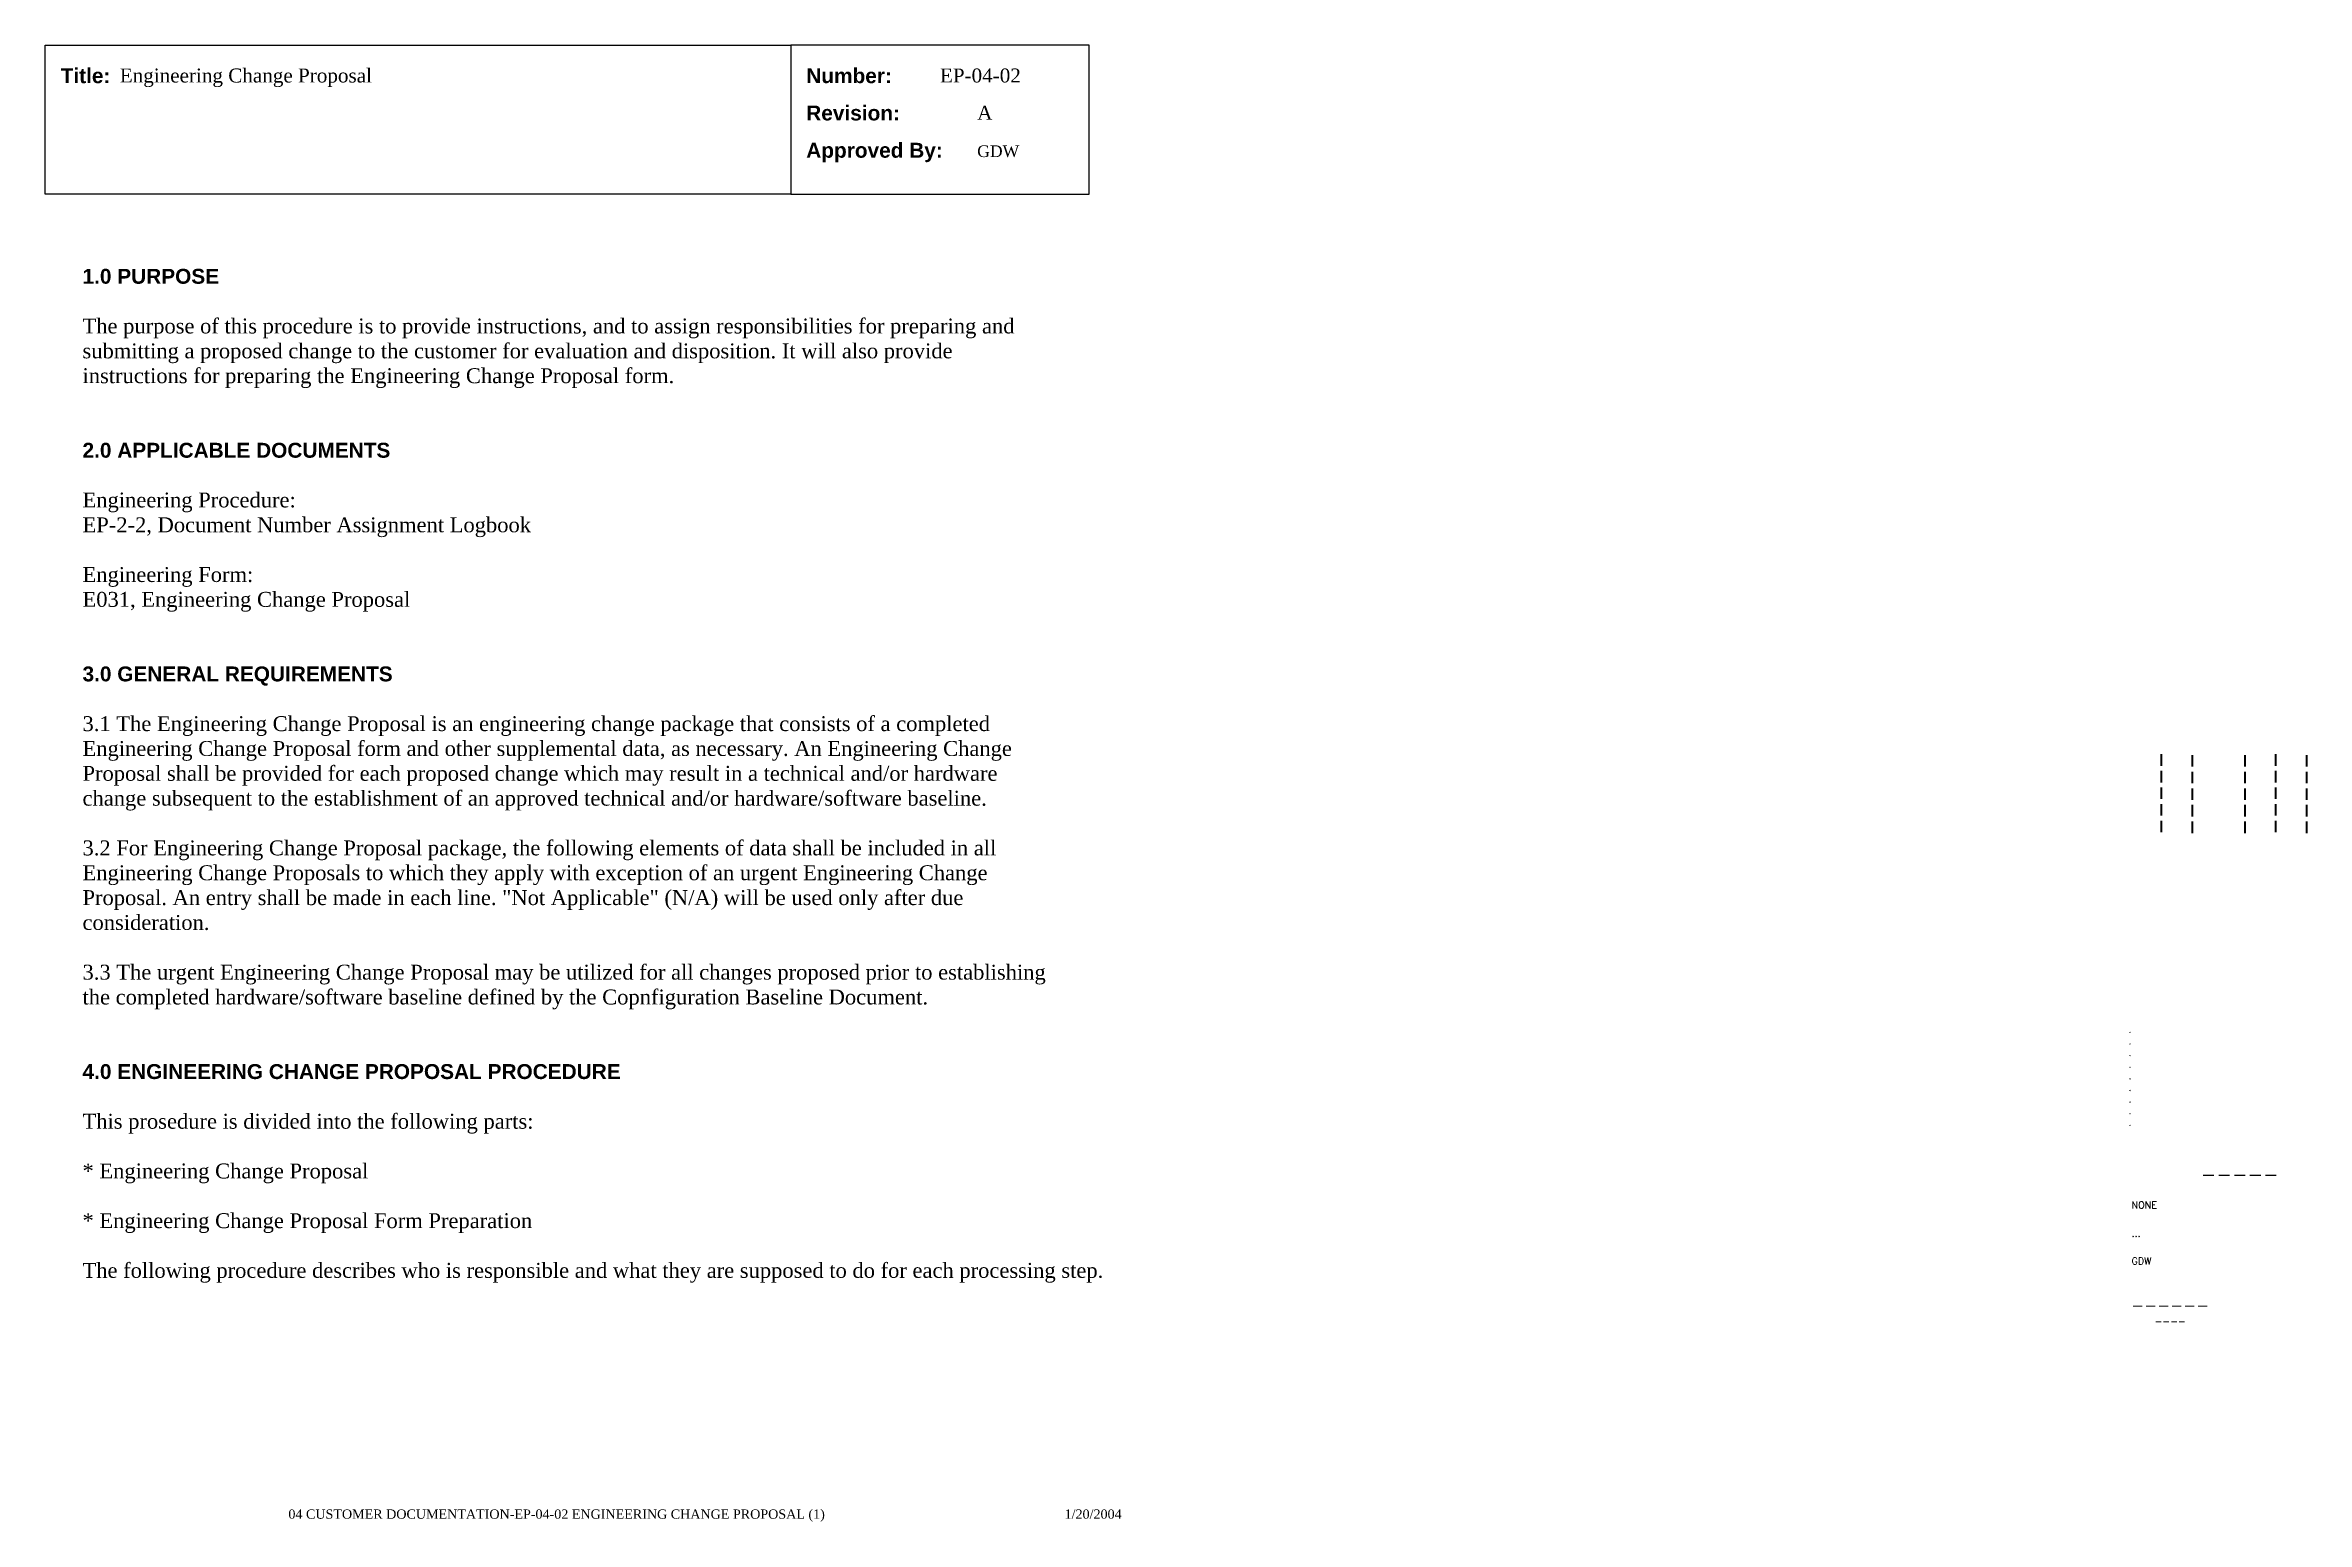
# Paper-space layout 'EP-04-02 Engineering Change Proposal (1)' of a CAD drawing. Header units: inches. Extents: x 1 to 31.3, y 0.2 to 20.
import ezdxf
from ezdxf.enums import TextEntityAlignment as Align

# ---------------------------------------------------------------- set-up
doc = ezdxf.new("R2010")
doc.units = ezdxf.units.IN
doc.header["$MEASUREMENT"] = 0
doc.layers.add('TitleBlock_Attributes', color=40, linetype='Continuous', plot=False)
doc.layers.add('TitleBlock_Atts_Print', color=1, linetype='Continuous')
doc.styles.get("Standard").update_dxf_attribs({"font": 'simplex.shx'})
doc.styles.add('style1', font='TIMES.TTF')
doc.styles.add('styleAtt', font='TIMES.TTF')
doc.styles.add('TBBIGTEXT', font='complex.shx')

# ---------------------------------------------------------------- blocks, each defined once
blk = doc.blocks.new('Test1')
at = {"layer": 'TitleBlock_Attributes', "style": 'TBBIGTEXT', "width": 0.8}
for tag, p, height in [('SideLine1', (29.492, 9.408), 0.25), ('SideLine2', (29.906, 9.396), 0.25), ('SideLine3', (30.612, 9.396), 0.25), ('SideLine4', (31.026, 9.408), 0.25), ('SideLine5', (31.44, 9.396), 0.25), ('File-Layout', (28.803, 3.641), 0.125)]:
    blk.add_attdef(tag, p, '', height=height, rotation=90, dxfattribs=at)
at = {"layer": 'TitleBlock_Attributes'}
for tag, p, height in [('REV1', (28.947, 6.754), 0.0625), ('REV2', (28.947, 6.598), 0.0625), ('REV3', (28.947, 6.442), 0.0625), ('REV4', (28.947, 6.286), 0.0625), ('REV5', (28.947, 6.13), 0.0625), ('REV6', (28.947, 5.974), 0.0625), ('REV7', (28.947, 5.818), 0.0625), ('REV8', (28.947, 5.662), 0.0625), ('REV9', (28.947, 5.506), 0.0625), ('SCALE', (28.983, 4.394), 0.0938), ('INCHARGE', (28.983, 4.016), 0.0938), ('DRW', (28.983, 3.641), 0.0938)]:
    blk.add_attdef(tag, p, '', height=height, dxfattribs=at)
at = {"layer": 'TitleBlock_Attributes', "style": 'TBBIGTEXT'}
for tag, height, p in [('PROJNUM', 0.188, (30.434, 4.761)), ('DWG_NUM', 0.156, (31.168, 4.127)), ('CUSTOMER', 0.156, (29.501, 3.017)), ('LOCATION', 0.0938, (29.501, 2.835)), ('DESC_1', 0.188, (29.501, 2.412)), ('DESC_2', 0.188, (29.501, 2.1)), ('DESC_3', 0.188, (29.501, 1.787))]:
    blk.add_attdef(tag, text='', height=height, dxfattribs=at).set_placement(p, align=Align.CENTER)
at = {"layer": 'TitleBlock_Attributes'}
blk.add_attdef('DRW_DATE', text='', height=0.0938, dxfattribs=at).set_placement((31.149, 3.648), align=Align.CENTER)

psp = doc.layouts.new('EP-04-02 Engineering Change Proposal (1)')

# ---------------------------------------------------------------- linework, layer by layer
for points in [[(1, 20), (11, 20), (11, 18), (1, 18)], [(11, 18), (15, 18), (15, 20), (11, 20)]]:
    psp.add_lwpolyline(points, close=True)

# ---------------------------------------------------------------- block references
ref = psp.add_blockref('Test1', (0, 0))
ref.add_attrib('CUSTOMER', '------', dxfattribs={"layer": 'TitleBlock_Attributes', "height": 0.1562, "style": 'TBBIGTEXT'}).set_placement((29.501, 3.017), align=Align.CENTER)
ref.add_attrib('LOCATION', '----', dxfattribs={"layer": 'TitleBlock_Attributes', "height": 0.0938, "style": 'TBBIGTEXT'}).set_placement((29.501, 2.835), align=Align.CENTER)
ref.add_attrib('DESC_1', 'Engineering Change Proposal', (2, 19.5), dxfattribs={"layer": 'TitleBlock_Atts_Print', "height": 0.1875, "style": 'styleAtt'})
ref.add_attrib('DESC_2', 'EP-04-02', (13, 19.5), dxfattribs={"layer": 'TitleBlock_Atts_Print', "height": 0.1875, "style": 'styleAtt'})
ref.add_attrib('DESC_3', 'A', (13.5, 19), dxfattribs={"layer": 'TitleBlock_Atts_Print', "height": 0.188, "style": 'styleAtt'})
ref.add_attrib('PROJNUM', '-----', dxfattribs={"layer": 'TitleBlock_Attributes', "height": 0.1875, "style": 'TBBIGTEXT'}).set_placement((30.434, 4.761), align=Align.CENTER)
ref.add_attrib('DWG_NUM', 'GDW', (13.5, 18.5), dxfattribs={"layer": 'TitleBlock_Atts_Print', "height": 0.1562, "style": 'styleAtt'})
ref.add_attrib('DRW_DATE', '1/20/2004', dxfattribs={"layer": 'TitleBlock_Atts_Print', "height": 0.125, "style": 'styleAtt'}).set_placement((15.055, 0.232), align=Align.CENTER)
ref.add_attrib('DRW', 'GDW', (28.983, 3.641), dxfattribs={"layer": 'TitleBlock_Attributes', "height": 0.0938})
ref.add_attrib('INCHARGE', '...', (28.983, 4.016), dxfattribs={"layer": 'TitleBlock_Attributes', "height": 0.0938})
ref.add_attrib('SCALE', 'NONE', (28.983, 4.394), dxfattribs={"layer": 'TitleBlock_Attributes', "height": 0.0938})
ref.add_attrib('REV1', '.', (28.947, 6.754), dxfattribs={"layer": 'TitleBlock_Attributes', "height": 0.0625})
ref.add_attrib('REV2', '.', (28.947, 6.598), dxfattribs={"layer": 'TitleBlock_Attributes', "height": 0.0625})
ref.add_attrib('REV3', '.', (28.947, 6.442), dxfattribs={"layer": 'TitleBlock_Attributes', "height": 0.0625})
ref.add_attrib('REV4', '.', (28.947, 6.286), dxfattribs={"layer": 'TitleBlock_Attributes', "height": 0.0625})
ref.add_attrib('REV5', '.', (28.947, 6.13), dxfattribs={"layer": 'TitleBlock_Attributes', "height": 0.0625})
ref.add_attrib('REV6', '.', (28.947, 5.974), dxfattribs={"layer": 'TitleBlock_Attributes', "height": 0.0625})
ref.add_attrib('REV7', '.', (28.947, 5.818), dxfattribs={"layer": 'TitleBlock_Attributes', "height": 0.0625})
ref.add_attrib('REV8', '.', (28.947, 5.662), dxfattribs={"layer": 'TitleBlock_Attributes', "height": 0.0625})
ref.add_attrib('REV9', '.', (28.947, 5.506), dxfattribs={"layer": 'TitleBlock_Attributes', "height": 0.0625})
ref.add_attrib('SideLine1', '-----', (29.492, 9.408), dxfattribs={"layer": 'TitleBlock_Attributes', "height": 0.25, "rotation": 90, "style": 'TBBIGTEXT', "width": 0.8})
ref.add_attrib('SideLine2', '-----', (29.906, 9.396), dxfattribs={"layer": 'TitleBlock_Attributes', "height": 0.25, "rotation": 90, "style": 'TBBIGTEXT', "width": 0.8})
ref.add_attrib('SideLine3', '-----', (30.612, 9.396), dxfattribs={"layer": 'TitleBlock_Attributes', "height": 0.25, "rotation": 90, "style": 'TBBIGTEXT', "width": 0.8})
ref.add_attrib('SideLine4', '-----', (31.026, 9.408), dxfattribs={"layer": 'TitleBlock_Attributes', "height": 0.25, "rotation": 90, "style": 'TBBIGTEXT', "width": 0.8})
ref.add_attrib('SideLine5', '-----', (31.44, 9.396), dxfattribs={"layer": 'TitleBlock_Attributes', "height": 0.25, "rotation": 90, "style": 'TBBIGTEXT', "width": 0.8})
ref.add_attrib('File-Layout', '04 CUSTOMER DOCUMENTATION-EP-04-02 ENGINEERING CHANGE PROPOSAL (1)', dxfattribs={"layer": 'TitleBlock_Atts_Print', "height": 0.125, "style": 'styleAtt'}).set_placement((7.859, 0.232), align=Align.CENTER)

# ---------------------------------------------------------------- texts
at = {"color": 5, "char_height": 0.2, "width": 2, "attachment_point": 1, "line_spacing_factor": 1.5, "style": 'style1'}
for s, insert in [('{\\fArial|b1|i0|c0|p34;Title:}', (1.207, 19.691)), ('{\\fArial|b1|i0|c0|p34;Number:\\PRevision:\\PApproved By:}', (11.207, 19.691))]:
    psp.add_mtext(s, dxfattribs=dict(at, insert=insert))
at = {"color": 5, "insert": (1.5, 17), "char_height": 0.2, "width": 13, "attachment_point": 1, "style": 'style1'}
psp.add_mtext('{\\fArial|b1|i0|c0|p34;1.0 PURPOSE\\P\\P}The purpose of this procedure is to provide instructions, and to assign responsibilities for preparing and submitting a proposed change to the customer for evaluation and disposition. It will also provide instructions for preparing the Engineering Change Proposal form.\\P\\P\\P{\\fArial|b1|i0|c0|p34;2.0 APPLICABLE DOCUMENTS\\P\\P}Engineering Procedure:\\PEP-2-2, Document Number Assignment Logbook\\P\\PEngineering Form:\\PE031, Engineering Change Proposal\\P\\P\\P{\\fArial|b1|i0|c0|p34;3.0 GENERAL REQUIREMENTS\\P\\P}3.1 The Engineering Change Proposal is an engineering change package that consists of a completed Engineering Change Proposal form and other supplemental data, as necessary. An Engineering Change Proposal shall be provided for each proposed change which may result in a technical and/or hardware change subsequent to the establishment of an approved technical and/or hardware/software baseline.\\P\\P3.2 For Engineering Change Proposal package, the following elements of data shall be included in all Engineering Change Proposals to which they apply with exception of an urgent Engineering Change Proposal. An entry shall be made in each line. "Not Applicable" (N/A) will be used only after due consideration.\\P\\P3.3 The urgent Engineering Change Proposal may be utilized for all changes proposed prior to establishing the completed hardware/software baseline defined by the Copnfiguration Baseline Document.\\P\\P\\P{\\fArial|b1|i0|c0|p34;4.0 ENGINEERING CHANGE PROPOSAL PROCEDURE\\P\\P}This prosedure is divided into the following parts:\\P\\P* Engineering Change Proposal\\P\\P* Engineering Change Proposal Form Preparation\\P\\PThe following procedure describes who is responsible and what they are supposed to do for each processing step.', dxfattribs=at)

doc.saveas('drawing.dxf')
